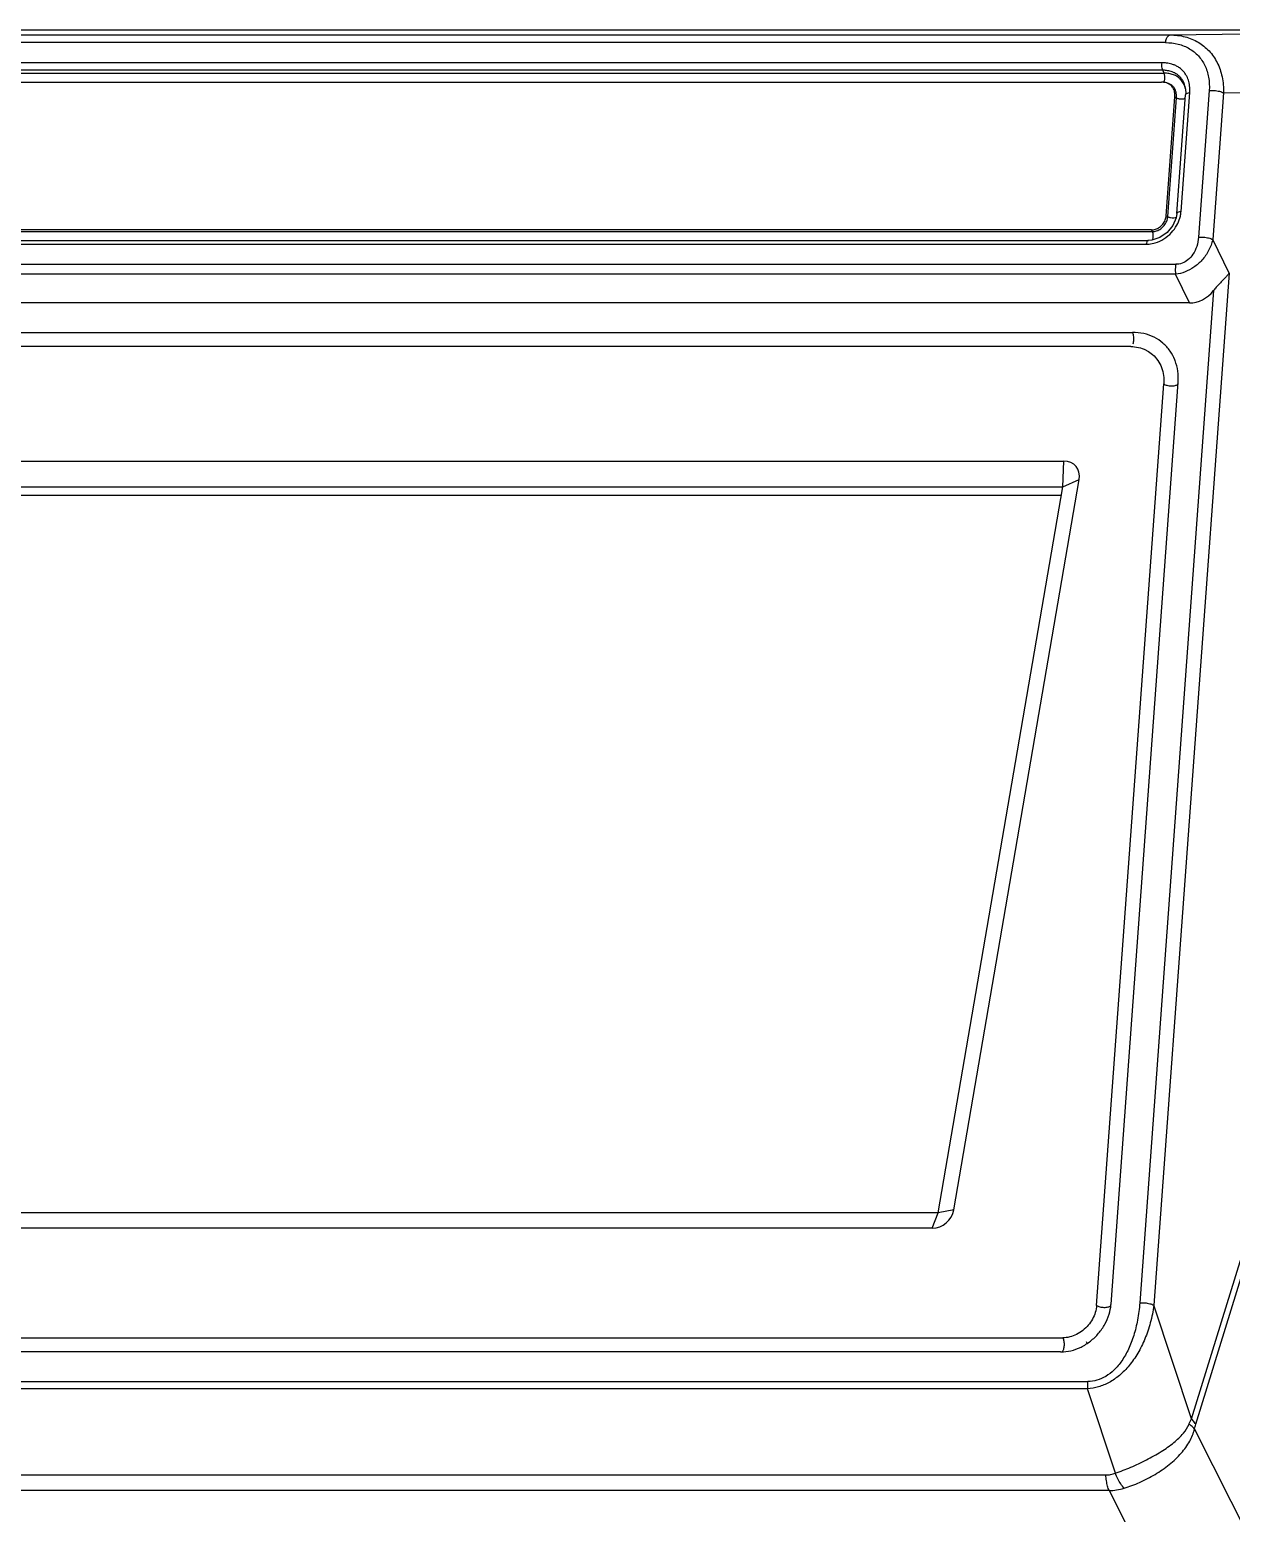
# Model space of a CAD drawing. Header units: inches. Extents: x -219 to 252, y -99 to 210.
# Drawn here: x -26.1 to 23.3, y -56.7 to 4.4 of the extents above; entities that cross this region are included whole.
import ezdxf

# ---------------------------------------------------------------- set-up
doc = ezdxf.new("R2010")
doc.units = ezdxf.units.IN
doc.header["$MEASUREMENT"] = 0

# ---------------------------------------------------------------- blocks, each defined once
blk = doc.blocks.new('block 3077')
at = {"color": 7, "lineweight": 25, "true_color": 0xffffff}
blk.add_lwpolyline([(20.341, -4.198), (20.012, -4.3)], dxfattribs=at)
blk = doc.blocks.new('block 3120')
at = {"color": 7, "lineweight": 25, "true_color": 0xffffff}
blk.add_lwpolyline([(16.349, -14.456), (17.021, -14.147)], dxfattribs=at)
blk = doc.blocks.new('block 3125')
at = {"color": 7, "lineweight": 25, "true_color": 0xffffff}
blk.add_lwpolyline([(18.258, -55.744), (-73.305, -55.744)], dxfattribs=at)
blk = doc.blocks.new('block 3126')
at = {"color": 7, "lineweight": 25, "true_color": 0xffffff}
blk.add_lwpolyline([(-73.447, -55.102), (18.116, -55.102)], dxfattribs=at)
blk = doc.blocks.new('block 3139')
at = {"color": 7, "lineweight": 25, "true_color": 0xffffff}
blk.add_lwpolyline([(11.866, -44.2), (11.226, -44.318)], dxfattribs=at)
blk = doc.blocks.new('block 3140')
at = {"color": 7, "lineweight": 25, "true_color": 0xffffff}
blk.add_lwpolyline([(17.362, -51.554), (-73.142, -51.554)], dxfattribs=at)
blk = doc.blocks.new('block 3141')
at = {"color": 7, "lineweight": 25, "true_color": 0xffffff}
blk.add_lwpolyline([(-73.127, -51.256), (17.377, -51.256)], dxfattribs=at)
blk = doc.blocks.new('block 3144')
at = {"color": 7, "lineweight": 25, "true_color": 0xffffff}
blk.add_lwpolyline([(16.247, -50.044), (-71.581, -50.044)], dxfattribs=at)
blk = doc.blocks.new('block 3147')
at = {"color": 7, "lineweight": 25, "true_color": 0xffffff}
blk.add_lwpolyline([(-71.481, -49.463), (16.346, -49.463)], dxfattribs=at)
blk = doc.blocks.new('block 3159')
at = {"color": 7, "lineweight": 25, "true_color": 0xffffff}
blk.add_lwpolyline([(10.98, -44.951), (-64.567, -44.951)], dxfattribs=at)
blk = doc.blocks.new('block 3162')
at = {"color": 7, "lineweight": 25, "true_color": 0xffffff}
blk.add_lwpolyline([(11.225, -44.326), (-64.146, -44.326)], dxfattribs=at)
blk = doc.blocks.new('block 3191')
at = {"color": 7, "lineweight": 25, "true_color": 0xffffff}
blk.add_lwpolyline([(21.016, -3.379), (20.879, -3.706), (20.644, -3.992), (20.341, -4.198)], dxfattribs=at)
blk = doc.blocks.new('block 3195')
at = {"color": 7, "lineweight": 25, "true_color": 0xffffff}
blk.add_lwpolyline([(11.226, -44.318), (16.349, -14.456)], dxfattribs=at)
blk = doc.blocks.new('block 3196')
at = {"color": 7, "lineweight": 25, "true_color": 0xffffff}
blk.add_lwpolyline([(11.866, -44.2), (17.021, -14.147)], dxfattribs=at)
blk = doc.blocks.new('block 3197')
at = {"color": 7, "lineweight": 25, "true_color": 0xffffff}
blk.add_lwpolyline([(10.98, -44.951), (11.217, -44.326)], dxfattribs=at)
blk = doc.blocks.new('block 3203')
at = {"color": 7, "lineweight": 25, "true_color": 0xffffff}
blk.add_lwpolyline([(18.258, -55.744), (20.439, -60.081)], dxfattribs=at)
blk = doc.blocks.new('block 3214')
at = {"color": 7, "lineweight": 25, "true_color": 0xffffff}
blk.add_lwpolyline([(16.343, -14.448), (16.394, -13.396)], dxfattribs=at)
blk = doc.blocks.new('block 3215')
at = {"color": 7, "lineweight": 25, "true_color": 0xffffff}
blk.add_lwpolyline([(20.6, -3.296), (20.956, 1.592)], dxfattribs=at)
blk = doc.blocks.new('block 3216')
at = {"color": 7, "lineweight": 25, "true_color": 0xffffff}
blk.add_lwpolyline([(20.665, -3.336), (21.022, 1.553)], dxfattribs=at)
blk = doc.blocks.new('block 3217')
at = {"color": 7, "lineweight": 25, "true_color": 0xffffff}
blk.add_lwpolyline([(21.043, -3.209), (21.016, -3.379)], dxfattribs=at)
blk = doc.blocks.new('block 3219')
at = {"color": 7, "lineweight": 25, "true_color": 0xffffff}
blk.add_lwpolyline([(16.289, -14.807), (-58.839, -14.807)], dxfattribs=at)
blk = doc.blocks.new('block 3221')
at = {"color": 7, "lineweight": 25, "true_color": 0xffffff}
blk.add_lwpolyline([(-59.02, -14.448), (16.35, -14.448)], dxfattribs=at)
blk = doc.blocks.new('block 3225')
at = {"color": 7, "lineweight": 25, "true_color": 0xffffff}
blk.add_lwpolyline([(21.768, -53.217), (24.01, -57.676)], dxfattribs=at)
blk = doc.blocks.new('block 3227')
at = {"color": 7, "lineweight": 25, "true_color": 0xffffff}
blk.add_lwpolyline([(18.511, -55.03), (17.362, -51.554)], dxfattribs=at)
blk = doc.blocks.new('block 3228')
at = {"color": 7, "lineweight": 25, "true_color": 0xffffff}
blk.add_lwpolyline([(21.644, -52.8), (20.097, -48.12)], dxfattribs=at)
blk = doc.blocks.new('block 3230')
at = {"color": 7, "lineweight": 25, "true_color": 0xffffff}
blk.add_lwpolyline([(21.403, 1.774), (21.399, 1.679)], dxfattribs=at)
blk = doc.blocks.new('block 3231')
at = {"color": 7, "lineweight": 25, "true_color": 0xffffff}
blk.add_lwpolyline([(17.74, -48.128), (20.501, -10.217)], dxfattribs=at)
blk = doc.blocks.new('block 3232')
at = {"color": 7, "lineweight": 25, "true_color": 0xffffff}
blk.add_lwpolyline([(21.043, -3.209), (21.399, 1.679)], dxfattribs=at)
blk = doc.blocks.new('block 3233')
at = {"color": 7, "lineweight": 25, "true_color": 0xffffff}
blk.add_lwpolyline([(21.213, -3.121), (21.569, 1.767)], dxfattribs=at)
blk = doc.blocks.new('block 3234')
at = {"color": 7, "lineweight": 25, "true_color": 0xffffff}
blk.add_lwpolyline([(18.332, -48.071), (21.094, -10.16)], dxfattribs=at)
blk = doc.blocks.new('block 3235')
at = {"color": 7, "lineweight": 25, "true_color": 0xffffff}
blk.add_lwpolyline([(22.371, 1.853), (21.932, -4.181)], dxfattribs=at)
blk = doc.blocks.new('block 3236')
at = {"color": 7, "lineweight": 25, "true_color": 0xffffff}
blk.add_lwpolyline([(22.956, 1.758), (22.517, -4.275)], dxfattribs=at)
blk = doc.blocks.new('block 3237')
at = {"color": 7, "lineweight": 25, "true_color": 0xffffff}
blk.add_lwpolyline([(22.546, -6.379), (19.512, -48.025)], dxfattribs=at)
blk = doc.blocks.new('block 3238')
at = {"color": 7, "lineweight": 25, "true_color": 0xffffff}
blk.add_lwpolyline([(23.19, -5.66), (20.097, -48.12)], dxfattribs=at)
blk = doc.blocks.new('block 3242')
at = {"color": 7, "lineweight": 25, "true_color": 0xffffff}
blk.add_lwpolyline([(-59.154, -13.396), (16.394, -13.396)], dxfattribs=at)
blk = doc.blocks.new('block 3244')
at = {"color": 7, "lineweight": 25, "true_color": 0xffffff}
blk.add_lwpolyline([(19.116, -8.678), (-60.256, -8.678)], dxfattribs=at)
blk = doc.blocks.new('block 3245')
at = {"color": 7, "lineweight": 25, "true_color": 0xffffff}
blk.add_lwpolyline([(-60.157, -8.096), (19.215, -8.096)], dxfattribs=at)
blk = doc.blocks.new('block 3246')
at = {"color": 7, "lineweight": 25, "true_color": 0xffffff}
blk.add_lwpolyline([(21.385, 1.976), (21.403, 1.774)], dxfattribs=at)
blk = doc.blocks.new('block 3254')
at = {"color": 7, "lineweight": 25, "true_color": 0xffffff}
blk.add_lwpolyline([(21.644, -52.8), (38.569, 1.967)], dxfattribs=at)
blk = doc.blocks.new('block 3255')
at = {"color": 7, "lineweight": 25, "true_color": 0xffffff}
blk.add_lwpolyline([(21.818, -53.02), (38.742, 1.747)], dxfattribs=at)
blk = doc.blocks.new('block 3271')
at = {"color": 7, "lineweight": 25, "true_color": 0xffffff}
blk.add_lwpolyline([(20.012, -4.3), (19.874, -4.31)], dxfattribs=at)
blk = doc.blocks.new('block 3272')
at = {"color": 7, "lineweight": 25, "true_color": 0xffffff}
blk.add_lwpolyline([(21.563, -6.884), (-62.089, -6.884)], dxfattribs=at)
blk = doc.blocks.new('block 3273')
at = {"color": 7, "lineweight": 25, "true_color": 0xffffff}
blk.add_lwpolyline([(20.99, -5.705), (-61.879, -5.705)], dxfattribs=at)
blk = doc.blocks.new('block 3274')
at = {"color": 7, "lineweight": 25, "true_color": 0xffffff}
blk.add_lwpolyline([(-61.875, -5.297), (20.993, -5.297)], dxfattribs=at)
blk = doc.blocks.new('block 3275')
at = {"color": 7, "lineweight": 25, "true_color": 0xffffff}
blk.add_lwpolyline([(-60.378, -4.468), (19.78, -4.468)], dxfattribs=at)
blk = doc.blocks.new('block 3276')
at = {"color": 7, "lineweight": 25, "true_color": 0xffffff}
blk.add_lwpolyline([(-60.283, -4.31), (19.874, -4.31)], dxfattribs=at)
blk = doc.blocks.new('block 3277')
at = {"color": 7, "lineweight": 25, "true_color": 0xffffff}
blk.add_lwpolyline([(-60.131, -3.95), (20.026, -3.95)], dxfattribs=at)
blk = doc.blocks.new('block 3278')
at = {"color": 7, "lineweight": 25, "true_color": 0xffffff}
blk.add_lwpolyline([(19.993, -3.88), (-60.164, -3.88)], dxfattribs=at)
blk = doc.blocks.new('block 3279')
at = {"color": 7, "lineweight": 25, "true_color": 0xffffff}
blk.add_lwpolyline([(19.874, -4.31), (19.874, -4.31)], dxfattribs=at)
blk = doc.blocks.new('block 3281')
at = {"color": 7, "lineweight": 25, "true_color": 0xffffff}
blk.add_lwpolyline([(21.385, 1.976), (21.384, 1.978)], dxfattribs=at)
blk = doc.blocks.new('block 3306')
at = {"color": 7, "lineweight": 25, "true_color": 0xffffff}
blk.add_lwpolyline([(22.956, 1.758), (38.569, 1.967)], dxfattribs=at)
blk = doc.blocks.new('block 3307')
at = {"color": 7, "lineweight": 25, "true_color": 0xffffff}
blk.add_lwpolyline([(-58.493, 2.195), (20.407, 2.195)], dxfattribs=at)
blk = doc.blocks.new('block 3308')
at = {"color": 7, "lineweight": 25, "true_color": 0xffffff}
blk.add_lwpolyline([(-58.385, 2.567), (20.516, 2.567)], dxfattribs=at)
blk = doc.blocks.new('block 3309')
at = {"color": 7, "lineweight": 25, "true_color": 0xffffff}
blk.add_lwpolyline([(20.46, 2.686), (-58.44, 2.686)], dxfattribs=at)
blk = doc.blocks.new('block 3310')
at = {"color": 7, "lineweight": 25, "true_color": 0xffffff}
blk.add_lwpolyline([(20.432, 2.996), (-58.468, 2.996)], dxfattribs=at)
blk = doc.blocks.new('block 3315')
at = {"color": 7, "lineweight": 25, "true_color": 0xffffff}
blk.add_lwpolyline([(21.563, -6.884), (20.99, -5.705)], dxfattribs=at)
blk = doc.blocks.new('block 3318')
at = {"color": 7, "lineweight": 25, "true_color": 0xffffff}
blk.add_lwpolyline([(19.993, -3.88), (20.026, -3.95)], dxfattribs=at)
blk = doc.blocks.new('block 3331')
at = {"color": 7, "lineweight": 25, "true_color": 0xffffff}
blk.add_lwpolyline([(20.761, 4.141), (36.828, 4.356)], dxfattribs=at)
blk = doc.blocks.new('block 3335')
at = {"color": 7, "lineweight": 25, "true_color": 0xffffff}
blk.add_lwpolyline([(20.574, 3.825), (-58.327, 3.825)], dxfattribs=at)
blk = doc.blocks.new('block 3336')
at = {"color": 7, "lineweight": 25, "true_color": 0xffffff}
blk.add_lwpolyline([(-58.14, 4.141), (20.761, 4.141)], dxfattribs=at)
blk = doc.blocks.new('block 3337')
at = {"color": 7, "lineweight": 25, "true_color": 0xffffff}
blk.add_lwpolyline([(-55.066, 4.357), (36.499, 4.357)], dxfattribs=at)
blk = doc.blocks.new('block 3338')
at = {"color": 7, "lineweight": 25, "true_color": 0xffffff}
blk.add_lwpolyline([(20.6, -3.296), (20.665, -3.336)], dxfattribs=at)
blk = doc.blocks.new('block 3344')
at = {"color": 7, "lineweight": 25, "true_color": 0xffffff}
blk.add_lwpolyline([(23.19, -5.66), (22.517, -4.275)], dxfattribs=at)
blk = doc.blocks.new('block 3345')
at = {"color": 7, "lineweight": 25, "true_color": 0xffffff}
blk.add_lwpolyline([(20.516, 2.567), (20.46, 2.686)], dxfattribs=at)
blk = doc.blocks.new('block 3350')
at = {"color": 7, "lineweight": 25, "true_color": 0xffffff}
blk.add_lwpolyline([(20.956, 1.592), (21.022, 1.553)], dxfattribs=at)
blk = doc.blocks.new('block 3401')
at = {"color": 7, "lineweight": 25, "true_color": 0xffffff}
blk.add_open_spline([(18.33, -48.097), (18.331, -48.089), (18.331, -48.08), (18.332, -48.071)], degree=3, dxfattribs=at)
blk = doc.blocks.new('block 3402')
at = {"color": 7, "lineweight": 25, "true_color": 0xffffff}
blk.add_open_spline([(16.247, -50.044), (16.256, -50.044), (16.265, -50.044), (16.274, -50.044)], degree=3, dxfattribs=at)
blk = doc.blocks.new('block 3403')
at = {"color": 7, "lineweight": 25, "true_color": 0xffffff}
blk.add_open_spline([(19.146, -8.678), (19.136, -8.678), (19.126, -8.678), (19.116, -8.678)], degree=3, dxfattribs=at)
blk = doc.blocks.new('block 3404')
at = {"color": 7, "lineweight": 25, "true_color": 0xffffff}
blk.add_open_spline([(21.163, -3.393), (21.178, -3.342), (21.19, -3.29), (21.199, -3.237)], degree=3, dxfattribs=at)
blk = doc.blocks.new('block 3405')
at = {"color": 7, "lineweight": 25, "true_color": 0xffffff}
blk.add_open_spline([(21.199, -3.237), (21.205, -3.199), (21.21, -3.16), (21.213, -3.121)], degree=3, dxfattribs=at)
blk = doc.blocks.new('block 3406')
at = {"color": 7, "lineweight": 25, "true_color": 0xffffff}
blk.add_open_spline([(19.78, -4.468), (19.819, -4.468), (19.858, -4.466), (19.897, -4.462)], degree=3, dxfattribs=at)
blk = doc.blocks.new('block 3407')
at = {"color": 7, "lineweight": 25, "true_color": 0xffffff}
blk.add_open_spline([(21.384, 1.978), (21.383, 1.986), (21.381, 1.995), (21.379, 2.003)], degree=3, dxfattribs=at)
blk = doc.blocks.new('block 3408')
at = {"color": 7, "lineweight": 25, "true_color": 0xffffff}
blk.add_open_spline([(21.394, 1.921), (21.391, 1.939), (21.386, 1.956), (21.381, 1.973)], degree=3, dxfattribs=at)
blk = doc.blocks.new('block 3409')
at = {"color": 7, "lineweight": 25, "true_color": 0xffffff}
blk.add_open_spline([(20.463, 2.193), (20.444, 2.194), (20.426, 2.195), (20.407, 2.195)], degree=3, dxfattribs=at)
blk = doc.blocks.new('block 3410')
at = {"color": 7, "lineweight": 25, "true_color": 0xffffff}
blk.add_open_spline([(20.674, 2.145), (20.658, 2.152), (20.642, 2.158), (20.625, 2.163)], degree=3, dxfattribs=at)
blk = doc.blocks.new('block 3621')
at = {"color": 7, "lineweight": 25, "true_color": 0xffffff}
blk.add_open_spline([(16.274, -50.044), (16.409, -50.042), (16.544, -50.024), (16.675, -49.992), (16.821, -49.957), (16.963, -49.905), (17.098, -49.839), (17.236, -49.771), (17.366, -49.689), (17.487, -49.595), (17.608, -49.5), (17.719, -49.393), (17.819, -49.276), (17.917, -49.161), (18.005, -49.036), (18.078, -48.903), (18.15, -48.773), (18.209, -48.636), (18.252, -48.494), (18.292, -48.365), (18.318, -48.232), (18.33, -48.097)], degree=3, knots=[0, 0, 0, 0, 1, 1, 1, 2, 2, 2, 3, 3, 3, 4, 4, 4, 5, 5, 5, 6, 6, 6, 7, 7, 7, 7], dxfattribs=at)
blk = doc.blocks.new('block 3622')
at = {"color": 7, "lineweight": 25, "true_color": 0xffffff}
blk.add_open_spline([(21.094, -10.16), (21.105, -10.004), (21.101, -9.847), (21.079, -9.692), (21.058, -9.542), (21.02, -9.395), (20.966, -9.254), (20.963, -9.246), (20.96, -9.238), (20.956, -9.23)], degree=3, knots=[0, 0, 0, 0, 1, 1, 1, 2, 2, 2, 3, 3, 3, 3], dxfattribs=at)
blk = doc.blocks.new('block 3624')
at = {"color": 7, "lineweight": 25, "true_color": 0xffffff}
blk.add_open_spline([(19.146, -8.678), (19.251, -8.68), (19.356, -8.692), (19.458, -8.716), (19.567, -8.741), (19.673, -8.779), (19.772, -8.83), (19.787, -8.837), (19.801, -8.844), (19.815, -8.852)], degree=3, knots=[0, 0, 0, 0, 1, 1, 1, 2, 2, 2, 3, 3, 3, 3], dxfattribs=at)
blk = doc.blocks.new('block 3627')
at = {"color": 7, "lineweight": 25, "true_color": 0xffffff}
blk.add_open_spline([(20.625, 2.163), (20.62, 2.165), (20.614, 2.166), (20.609, 2.168), (20.561, 2.182), (20.512, 2.19), (20.463, 2.193)], degree=3, knots=[0, 0, 0, 0, 1, 1, 1, 2, 2, 2, 2], dxfattribs=at)
blk = doc.blocks.new('block 3636')
at = {"color": 7, "lineweight": 25, "true_color": 0xffffff}
blk.add_open_spline([(21.379, 2.003), (21.373, 2.034), (21.365, 2.065), (21.355, 2.095), (21.345, 2.126), (21.333, 2.156), (21.32, 2.186), (21.306, 2.218), (21.289, 2.25), (21.271, 2.281), (21.25, 2.315), (21.226, 2.348), (21.201, 2.378), (21.173, 2.411), (21.143, 2.441), (21.111, 2.469), (21.078, 2.497), (21.043, 2.523), (21.007, 2.545), (20.973, 2.566), (20.937, 2.584), (20.9, 2.6), (20.868, 2.615), (20.834, 2.627), (20.8, 2.637), (20.769, 2.647), (20.737, 2.655), (20.705, 2.662), (20.676, 2.668), (20.646, 2.672), (20.617, 2.676), (20.59, 2.68), (20.562, 2.682), (20.535, 2.684), (20.51, 2.685), (20.485, 2.686), (20.46, 2.686)], degree=3, knots=[0, 0, 0, 0, 1, 1, 1, 2, 2, 2, 3, 3, 3, 4, 4, 4, 5, 5, 5, 6, 6, 6, 7, 7, 7, 8, 8, 8, 9, 9, 9, 10, 10, 10, 11, 11, 11, 12, 12, 12, 12], dxfattribs=at)
blk = doc.blocks.new('block 3637')
at = {"color": 7, "lineweight": 25, "true_color": 0xffffff}
blk.add_open_spline([(21.381, 1.973), (21.365, 2.032), (21.342, 2.09), (21.313, 2.144), (21.283, 2.199), (21.247, 2.25), (21.206, 2.296), (21.164, 2.342), (21.116, 2.383), (21.064, 2.417), (21.011, 2.452), (20.954, 2.481), (20.895, 2.503), (20.867, 2.513), (20.838, 2.523), (20.808, 2.53), (20.776, 2.539), (20.744, 2.546), (20.712, 2.551), (20.647, 2.562), (20.581, 2.567), (20.516, 2.567)], degree=3, knots=[0, 0, 0, 0, 1, 1, 1, 2, 2, 2, 3, 3, 3, 4, 4, 4, 5, 5, 5, 6, 6, 6, 7, 7, 7, 7], dxfattribs=at)
blk = doc.blocks.new('block 3643')
at = {"color": 7, "lineweight": 25, "true_color": 0xffffff}
blk.add_open_spline([(19.512, -48.025), (19.495, -48.261), (19.466, -48.497), (19.422, -48.731), (19.383, -48.945), (19.331, -49.158), (19.266, -49.366), (19.206, -49.558), (19.134, -49.747), (19.048, -49.929), (18.97, -50.095), (18.88, -50.255), (18.776, -50.406), (18.682, -50.542), (18.576, -50.67), (18.457, -50.784), (18.352, -50.885), (18.238, -50.975), (18.113, -51.048), (18.001, -51.115), (17.88, -51.168), (17.755, -51.203), (17.632, -51.238), (17.504, -51.256), (17.377, -51.256)], degree=3, knots=[0, 0, 0, 0, 1, 1, 1, 2, 2, 2, 3, 3, 3, 4, 4, 4, 5, 5, 5, 6, 6, 6, 7, 7, 7, 8, 8, 8, 8], dxfattribs=at)
blk = doc.blocks.new('block 3648')
at = {"color": 7, "lineweight": 25, "true_color": 0xffffff}
blk.add_open_spline([(21.4, 1.679), (21.401, 1.691), (21.407, 1.703), (21.415, 1.712)], degree=3, dxfattribs=at)
blk = doc.blocks.new('block 3649')
at = {"color": 7, "lineweight": 25, "true_color": 0xffffff}
blk.add_open_spline([(21.415, 1.712), (21.429, 1.73), (21.452, 1.74), (21.475, 1.747), (21.506, 1.758), (21.537, 1.764), (21.569, 1.767)], degree=3, knots=[0, 0, 0, 0, 1, 1, 1, 2, 2, 2, 2], dxfattribs=at)
blk = doc.blocks.new('block 3653')
at = {"color": 7, "lineweight": 25, "true_color": 0xffffff}
blk.add_open_spline([(21.044, -3.209), (21.045, -3.197), (21.051, -3.186), (21.059, -3.177)], degree=3, dxfattribs=at)
blk = doc.blocks.new('block 3654')
at = {"color": 7, "lineweight": 25, "true_color": 0xffffff}
blk.add_open_spline([(21.059, -3.177), (21.073, -3.159), (21.096, -3.149), (21.118, -3.141), (21.15, -3.131), (21.181, -3.125), (21.213, -3.121)], degree=3, knots=[0, 0, 0, 0, 1, 1, 1, 2, 2, 2, 2], dxfattribs=at)
blk = doc.blocks.new('block 3666')
at = {"color": 7, "lineweight": 25, "true_color": 0xffffff}
blk.add_open_spline([(20.993, -5.297), (20.986, -5.341), (20.981, -5.386), (20.978, -5.431), (20.975, -5.477), (20.975, -5.524), (20.977, -5.57), (20.979, -5.615), (20.983, -5.66), (20.99, -5.705)], degree=3, knots=[0, 0, 0, 0, 1, 1, 1, 2, 2, 2, 3, 3, 3, 3], dxfattribs=at)
blk = doc.blocks.new('block 3668')
at = {"color": 7, "lineweight": 25, "true_color": 0xffffff}
blk.add_open_spline([(20.574, 3.825), (20.751, 3.825), (20.928, 3.805), (21.1, 3.761), (21.259, 3.72), (21.414, 3.658), (21.556, 3.575), (21.692, 3.495), (21.817, 3.395), (21.924, 3.279), (22.033, 3.161), (22.123, 3.027), (22.192, 2.883), (22.266, 2.73), (22.316, 2.567), (22.346, 2.4), (22.377, 2.22), (22.384, 2.035), (22.371, 1.853)], degree=3, knots=[0, 0, 0, 0, 1, 1, 1, 2, 2, 2, 3, 3, 3, 4, 4, 4, 5, 5, 5, 6, 6, 6, 6], dxfattribs=at)
blk = doc.blocks.new('block 3669')
at = {"color": 7, "lineweight": 25, "true_color": 0xffffff}
blk.add_open_spline([(21.932, -4.181), (21.922, -4.312), (21.898, -4.442), (21.856, -4.568), (21.819, -4.68), (21.769, -4.787), (21.703, -4.885), (21.646, -4.971), (21.577, -5.049), (21.496, -5.114), (21.425, -5.171), (21.344, -5.218), (21.258, -5.25), (21.173, -5.281), (21.083, -5.297), (20.993, -5.297)], degree=3, knots=[0, 0, 0, 0, 1, 1, 1, 2, 2, 2, 3, 3, 3, 4, 4, 4, 5, 5, 5, 5], dxfattribs=at)
blk = doc.blocks.new('block 3674')
at = {"color": 7, "lineweight": 25, "true_color": 0xffffff}
blk.add_open_spline([(19.897, -4.462), (19.982, -4.454), (20.067, -4.437), (20.149, -4.413)], degree=3, dxfattribs=at)
blk = doc.blocks.new('block 3675')
at = {"color": 7, "lineweight": 25, "true_color": 0xffffff}
blk.add_open_spline([(20.149, -4.413), (20.275, -4.375), (20.396, -4.319), (20.508, -4.248), (20.622, -4.177), (20.726, -4.09), (20.817, -3.993), (20.902, -3.901), (20.976, -3.8), (21.037, -3.691), (21.09, -3.597), (21.133, -3.497), (21.163, -3.393)], degree=3, knots=[0, 0, 0, 0, 1, 1, 1, 2, 2, 2, 3, 3, 3, 4, 4, 4, 4], dxfattribs=at)
blk = doc.blocks.new('block 3676')
at = {"color": 7, "lineweight": 25, "true_color": 0xffffff}
blk.add_open_spline([(21.569, 1.767), (21.572, 1.815), (21.574, 1.863), (21.573, 1.911), (21.572, 1.956), (21.569, 2), (21.564, 2.043), (21.559, 2.084), (21.553, 2.124), (21.544, 2.164), (21.536, 2.201), (21.526, 2.238), (21.515, 2.274), (21.503, 2.312), (21.489, 2.349), (21.473, 2.384), (21.455, 2.424), (21.435, 2.463), (21.412, 2.501), (21.386, 2.543), (21.358, 2.583), (21.326, 2.62), (21.292, 2.661), (21.255, 2.698), (21.215, 2.733), (21.175, 2.767), (21.132, 2.798), (21.087, 2.826), (21.046, 2.851), (21.003, 2.874), (20.958, 2.893), (20.918, 2.91), (20.877, 2.925), (20.836, 2.938), (20.799, 2.95), (20.761, 2.959), (20.722, 2.967), (20.687, 2.974), (20.652, 2.98), (20.617, 2.985), (20.585, 2.989), (20.552, 2.992), (20.52, 2.993), (20.491, 2.995), (20.461, 2.996), (20.432, 2.996)], degree=3, knots=[0, 0, 0, 0, 1, 1, 1, 2, 2, 2, 3, 3, 3, 4, 4, 4, 5, 5, 5, 6, 6, 6, 7, 7, 7, 8, 8, 8, 9, 9, 9, 10, 10, 10, 11, 11, 11, 12, 12, 12, 13, 13, 13, 14, 14, 14, 15, 15, 15, 15], dxfattribs=at)
blk = doc.blocks.new('block 3677')
at = {"color": 7, "lineweight": 25, "true_color": 0xffffff}
blk.add_open_spline([(17.377, -51.256), (17.372, -51.288), (17.368, -51.32), (17.365, -51.352), (17.362, -51.386), (17.36, -51.42), (17.36, -51.453), (17.359, -51.487), (17.36, -51.521), (17.362, -51.554)], degree=3, knots=[0, 0, 0, 0, 1, 1, 1, 2, 2, 2, 3, 3, 3, 3], dxfattribs=at)
blk = doc.blocks.new('block 3683')
at = {"color": 7, "lineweight": 25, "true_color": 0xffffff}
blk.add_open_spline([(17.74, -48.128), (17.733, -48.225), (17.714, -48.322), (17.685, -48.416), (17.656, -48.512), (17.617, -48.605), (17.568, -48.693), (17.519, -48.782), (17.461, -48.867), (17.395, -48.945), (17.329, -49.023), (17.254, -49.095), (17.174, -49.159), (17.093, -49.222), (17.006, -49.278), (16.915, -49.324), (16.825, -49.368), (16.73, -49.403), (16.633, -49.427), (16.539, -49.45), (16.443, -49.463), (16.346, -49.463)], degree=3, knots=[0, 0, 0, 0, 1, 1, 1, 2, 2, 2, 3, 3, 3, 4, 4, 4, 5, 5, 5, 6, 6, 6, 7, 7, 7, 7], dxfattribs=at)
blk = doc.blocks.new('block 3687')
at = {"color": 7, "lineweight": 25, "true_color": 0xffffff}
blk.add_open_spline([(19.874, -4.311), (19.864, -4.311), (19.853, -4.316), (19.844, -4.321)], degree=3, dxfattribs=at)
blk = doc.blocks.new('block 3688')
at = {"color": 7, "lineweight": 25, "true_color": 0xffffff}
blk.add_open_spline([(19.844, -4.321), (19.826, -4.334), (19.815, -4.355), (19.806, -4.377), (19.793, -4.407), (19.785, -4.437), (19.78, -4.468)], degree=3, knots=[0, 0, 0, 0, 1, 1, 1, 2, 2, 2, 2], dxfattribs=at)
blk = doc.blocks.new('block 3689')
at = {"color": 7, "lineweight": 25, "true_color": 0xffffff}
blk.add_open_spline([(20.504, 2.207), (20.527, 2.235), (20.535, 2.273), (20.539, 2.309)], degree=3, dxfattribs=at)
blk = doc.blocks.new('block 3690')
at = {"color": 7, "lineweight": 25, "true_color": 0xffffff}
blk.add_open_spline([(20.539, 2.309), (20.545, 2.355), (20.548, 2.402), (20.544, 2.448), (20.541, 2.489), (20.533, 2.53), (20.516, 2.567)], degree=3, knots=[0, 0, 0, 0, 1, 1, 1, 2, 2, 2, 2], dxfattribs=at)
blk = doc.blocks.new('block 3694')
at = {"color": 7, "lineweight": 25, "true_color": 0xffffff}
blk.add_open_spline([(21.768, -53.217), (21.775, -53.183), (21.783, -53.149), (21.792, -53.116), (21.8, -53.084), (21.808, -53.052), (21.818, -53.02)], degree=3, knots=[0, 0, 0, 0, 1, 1, 1, 2, 2, 2, 2], dxfattribs=at)
blk = doc.blocks.new('block 3695')
at = {"color": 7, "lineweight": 25, "true_color": 0xffffff}
blk.add_open_spline([(18.258, -55.744), (18.36, -55.744), (18.461, -55.735), (18.562, -55.72), (18.666, -55.704), (18.768, -55.68), (18.869, -55.649)], degree=3, knots=[0, 0, 0, 0, 1, 1, 1, 2, 2, 2, 2], dxfattribs=at)
blk = doc.blocks.new('block 3696')
at = {"color": 7, "lineweight": 25, "true_color": 0xffffff}
blk.add_open_spline([(18.869, -55.649), (19.086, -55.582), (19.3, -55.502), (19.509, -55.41), (19.726, -55.314), (19.938, -55.204), (20.142, -55.082), (20.346, -54.96), (20.542, -54.825), (20.727, -54.675), (20.905, -54.532), (21.072, -54.375), (21.222, -54.203), (21.355, -54.052), (21.475, -53.888), (21.572, -53.711), (21.657, -53.555), (21.725, -53.389), (21.768, -53.217)], degree=3, knots=[0, 0, 0, 0, 1, 1, 1, 2, 2, 2, 3, 3, 3, 4, 4, 4, 5, 5, 5, 6, 6, 6, 6], dxfattribs=at)
blk = doc.blocks.new('block 3697')
at = {"color": 7, "lineweight": 25, "true_color": 0xffffff}
blk.add_open_spline([(20.097, -48.119), (20.062, -48.365), (20.012, -48.609), (19.947, -48.848), (19.886, -49.072), (19.812, -49.293), (19.723, -49.507), (19.639, -49.71), (19.542, -49.908), (19.43, -50.097), (19.325, -50.274), (19.208, -50.443), (19.077, -50.601), (18.955, -50.747), (18.821, -50.884), (18.675, -51.007), (18.543, -51.117), (18.401, -51.216), (18.25, -51.298), (18.112, -51.373), (17.966, -51.434), (17.815, -51.478), (17.668, -51.52), (17.515, -51.547), (17.362, -51.554)], degree=3, knots=[0, 0, 0, 0, 1, 1, 1, 2, 2, 2, 3, 3, 3, 4, 4, 4, 5, 5, 5, 6, 6, 6, 7, 7, 7, 8, 8, 8, 8], dxfattribs=at)
blk = doc.blocks.new('block 3698')
at = {"color": 7, "lineweight": 25, "true_color": 0xffffff}
blk.add_open_spline([(21.54, -53.017), (21.556, -52.979), (21.573, -52.942), (21.59, -52.906), (21.607, -52.87), (21.625, -52.834), (21.644, -52.8)], degree=3, knots=[0, 0, 0, 0, 1, 1, 1, 2, 2, 2, 2], dxfattribs=at)
blk = doc.blocks.new('block 3699')
at = {"color": 7, "lineweight": 25, "true_color": 0xffffff}
blk.add_open_spline([(18.511, -55.03), (18.725, -54.955), (18.936, -54.873), (19.145, -54.784), (19.362, -54.692), (19.576, -54.593), (19.786, -54.485), (19.993, -54.38), (20.195, -54.266), (20.392, -54.142), (20.575, -54.027), (20.752, -53.903), (20.919, -53.766), (21.059, -53.651), (21.192, -53.527), (21.307, -53.387), (21.401, -53.274), (21.483, -53.151), (21.54, -53.017)], degree=3, knots=[0, 0, 0, 0, 1, 1, 1, 2, 2, 2, 3, 3, 3, 4, 4, 4, 5, 5, 5, 6, 6, 6, 6], dxfattribs=at)
blk = doc.blocks.new('block 3701')
at = {"color": 7, "lineweight": 25, "true_color": 0xffffff}
blk.add_open_spline([(20.761, 4.141), (20.969, 4.141), (21.178, 4.116), (21.38, 4.063), (21.569, 4.013), (21.752, 3.938), (21.92, 3.838), (22.084, 3.74), (22.234, 3.62), (22.364, 3.48), (22.496, 3.338), (22.608, 3.176), (22.696, 3.003), (22.789, 2.82), (22.856, 2.623), (22.899, 2.422), (22.945, 2.204), (22.963, 1.98), (22.956, 1.758)], degree=3, knots=[0, 0, 0, 0, 1, 1, 1, 2, 2, 2, 3, 3, 3, 4, 4, 4, 5, 5, 5, 6, 6, 6, 6], dxfattribs=at)
blk = doc.blocks.new('block 3704')
at = {"color": 7, "lineweight": 25, "true_color": 0xffffff}
blk.add_open_spline([(21.818, -53.02), (21.804, -52.994), (21.789, -52.969), (21.772, -52.945), (21.754, -52.92), (21.734, -52.895), (21.714, -52.871), (21.692, -52.846), (21.669, -52.822), (21.644, -52.8)], degree=3, knots=[0, 0, 0, 0, 1, 1, 1, 2, 2, 2, 3, 3, 3, 3], dxfattribs=at)
blk = doc.blocks.new('block 3705')
at = {"color": 7, "lineweight": 25, "true_color": 0xffffff}
blk.add_open_spline([(21.768, -53.217), (21.75, -53.193), (21.729, -53.17), (21.708, -53.148), (21.684, -53.125), (21.658, -53.102), (21.631, -53.081), (21.602, -53.058), (21.572, -53.037), (21.54, -53.017)], degree=3, knots=[0, 0, 0, 0, 1, 1, 1, 2, 2, 2, 3, 3, 3, 3], dxfattribs=at)
blk = doc.blocks.new('block 3706')
at = {"color": 7, "lineweight": 25, "true_color": 0xffffff}
blk.add_open_spline([(18.869, -55.649), (18.82, -55.595), (18.777, -55.536), (18.736, -55.475), (18.692, -55.408), (18.651, -55.337), (18.615, -55.265), (18.576, -55.188), (18.542, -55.11), (18.511, -55.03)], degree=3, knots=[0, 0, 0, 0, 1, 1, 1, 2, 2, 2, 3, 3, 3, 3], dxfattribs=at)
blk = doc.blocks.new('block 3707')
at = {"color": 7, "lineweight": 25, "true_color": 0xffffff}
blk.add_open_spline([(18.258, -55.744), (18.231, -55.685), (18.209, -55.624), (18.191, -55.561), (18.171, -55.49), (18.155, -55.417), (18.143, -55.343), (18.13, -55.263), (18.121, -55.183), (18.116, -55.102)], degree=3, knots=[0, 0, 0, 0, 1, 1, 1, 2, 2, 2, 3, 3, 3, 3], dxfattribs=at)
blk = doc.blocks.new('block 3710')
at = {"color": 7, "lineweight": 25, "true_color": 0xffffff}
blk.add_open_spline([(20.46, 2.686), (20.447, 2.714), (20.439, 2.744), (20.433, 2.775), (20.426, 2.811), (20.423, 2.848), (20.423, 2.885), (20.423, 2.922), (20.425, 2.959), (20.432, 2.996)], degree=3, knots=[0, 0, 0, 0, 1, 1, 1, 2, 2, 2, 3, 3, 3, 3], dxfattribs=at)
blk = doc.blocks.new('block 3714')
at = {"color": 7, "lineweight": 25, "true_color": 0xffffff}
blk.add_open_spline([(21.022, 1.553), (21.025, 1.598), (21.025, 1.644), (21.021, 1.689), (21.019, 1.709), (21.017, 1.729), (21.013, 1.749), (21.01, 1.77), (21.005, 1.791), (20.999, 1.811), (20.989, 1.849), (20.974, 1.886), (20.956, 1.921), (20.938, 1.954), (20.917, 1.985), (20.891, 2.012), (20.866, 2.04), (20.838, 2.064), (20.807, 2.085), (20.774, 2.106), (20.739, 2.124), (20.702, 2.138), (20.694, 2.141), (20.685, 2.144), (20.676, 2.147)], degree=3, knots=[0, 0, 0, 0, 1, 1, 1, 2, 2, 2, 3, 3, 3, 4, 4, 4, 5, 5, 5, 6, 6, 6, 7, 7, 7, 8, 8, 8, 8], dxfattribs=at)
blk = doc.blocks.new('block 3715')
at = {"color": 7, "lineweight": 25, "true_color": 0xffffff}
blk.add_open_spline([(21.022, 1.553), (21.056, 1.532), (21.096, 1.52), (21.136, 1.514)], degree=3, dxfattribs=at)
blk = doc.blocks.new('block 3716')
at = {"color": 7, "lineweight": 25, "true_color": 0xffffff}
blk.add_open_spline([(21.136, 1.514), (21.182, 1.506), (21.228, 1.504), (21.276, 1.508), (21.314, 1.51), (21.353, 1.516), (21.383, 1.537), (21.386, 1.539), (21.389, 1.541), (21.391, 1.543)], degree=3, knots=[0, 0, 0, 0, 1, 1, 1, 2, 2, 2, 3, 3, 3, 3], dxfattribs=at)
blk = doc.blocks.new('block 3717')
at = {"color": 7, "lineweight": 25, "true_color": 0xffffff}
blk.add_open_spline([(20.665, -3.336), (20.7, -3.357), (20.74, -3.369), (20.78, -3.375)], degree=3, dxfattribs=at)
blk = doc.blocks.new('block 3718')
at = {"color": 7, "lineweight": 25, "true_color": 0xffffff}
blk.add_open_spline([(20.78, -3.375), (20.826, -3.383), (20.872, -3.384), (20.919, -3.381), (20.955, -3.379), (20.992, -3.374), (21.021, -3.355)], degree=3, knots=[0, 0, 0, 0, 1, 1, 1, 2, 2, 2, 2], dxfattribs=at)
blk = doc.blocks.new('block 3719')
at = {"color": 7, "lineweight": 25, "true_color": 0xffffff}
blk.add_open_spline([(20.026, -3.95), (20.087, -3.95), (20.148, -3.94), (20.206, -3.92), (20.267, -3.9), (20.324, -3.869), (20.377, -3.832), (20.431, -3.794), (20.48, -3.747), (20.521, -3.695), (20.562, -3.643), (20.596, -3.585), (20.621, -3.523), (20.645, -3.463), (20.661, -3.4), (20.665, -3.336)], degree=3, knots=[0, 0, 0, 0, 1, 1, 1, 2, 2, 2, 3, 3, 3, 4, 4, 4, 5, 5, 5, 5], dxfattribs=at)
blk = doc.blocks.new('block 3720')
at = {"color": 7, "lineweight": 25, "true_color": 0xffffff}
blk.add_open_spline([(20.026, -3.95), (20.043, -3.987), (20.052, -4.029), (20.055, -4.069)], degree=3, dxfattribs=at)
blk = doc.blocks.new('block 3721')
at = {"color": 7, "lineweight": 25, "true_color": 0xffffff}
blk.add_open_spline([(20.055, -4.069), (20.058, -4.115), (20.056, -4.161), (20.05, -4.208), (20.046, -4.241), (20.04, -4.274), (20.021, -4.301)], degree=3, knots=[0, 0, 0, 0, 1, 1, 1, 2, 2, 2, 2], dxfattribs=at)
blk = doc.blocks.new('block 3722')
at = {"color": 7, "lineweight": 25, "true_color": 0xffffff}
blk.add_open_spline([(20.501, -10.217), (20.539, -10.245), (20.585, -10.261), (20.631, -10.274), (20.688, -10.289), (20.746, -10.297), (20.805, -10.298)], degree=3, knots=[0, 0, 0, 0, 1, 1, 1, 2, 2, 2, 2], dxfattribs=at)
blk = doc.blocks.new('block 3723')
at = {"color": 7, "lineweight": 25, "true_color": 0xffffff}
blk.add_open_spline([(20.805, -10.298), (20.86, -10.299), (20.914, -10.294), (20.97, -10.282), (21.01, -10.274), (21.052, -10.261), (21.077, -10.231), (21.083, -10.223), (21.088, -10.215), (21.092, -10.206)], degree=3, knots=[0, 0, 0, 0, 1, 1, 1, 2, 2, 2, 3, 3, 3, 3], dxfattribs=at)
blk = doc.blocks.new('block 3724')
at = {"color": 7, "lineweight": 25, "true_color": 0xffffff}
blk.add_open_spline([(17.74, -48.128), (17.778, -48.156), (17.824, -48.172), (17.87, -48.185), (17.927, -48.2), (17.985, -48.208), (18.043, -48.209)], degree=3, knots=[0, 0, 0, 0, 1, 1, 1, 2, 2, 2, 2], dxfattribs=at)
blk = doc.blocks.new('block 3725')
at = {"color": 7, "lineweight": 25, "true_color": 0xffffff}
blk.add_open_spline([(18.043, -48.209), (18.099, -48.21), (18.152, -48.205), (18.209, -48.193), (18.249, -48.185), (18.291, -48.173), (18.316, -48.142), (18.318, -48.139), (18.32, -48.136), (18.322, -48.133)], degree=3, knots=[0, 0, 0, 0, 1, 1, 1, 2, 2, 2, 3, 3, 3, 3], dxfattribs=at)
blk = doc.blocks.new('block 3726')
at = {"color": 7, "lineweight": 25, "true_color": 0xffffff}
blk.add_open_spline([(16.346, -49.463), (16.37, -49.504), (16.383, -49.551), (16.391, -49.599), (16.401, -49.657), (16.404, -49.716), (16.4, -49.774)], degree=3, knots=[0, 0, 0, 0, 1, 1, 1, 2, 2, 2, 2], dxfattribs=at)
blk = doc.blocks.new('block 3727')
at = {"color": 7, "lineweight": 25, "true_color": 0xffffff}
blk.add_open_spline([(16.4, -49.774), (16.397, -49.829), (16.388, -49.881), (16.373, -49.936), (16.362, -49.975), (16.348, -50.015), (16.316, -50.036)], degree=3, knots=[0, 0, 0, 0, 1, 1, 1, 2, 2, 2, 2], dxfattribs=at)
blk = doc.blocks.new('block 3728')
at = {"color": 7, "lineweight": 25, "true_color": 0xffffff}
blk.add_open_spline([(20.956, 1.592), (20.961, 1.658), (20.959, 1.726), (20.946, 1.791), (20.935, 1.851), (20.916, 1.909), (20.885, 1.961), (20.856, 2.01), (20.817, 2.055), (20.771, 2.089), (20.741, 2.112), (20.709, 2.13), (20.674, 2.145)], degree=3, knots=[0, 0, 0, 0, 1, 1, 1, 2, 2, 2, 3, 3, 3, 4, 4, 4, 4], dxfattribs=at)
blk = doc.blocks.new('block 3731')
at = {"color": 7, "lineweight": 25, "true_color": 0xffffff}
blk.add_open_spline([(19.993, -3.88), (20.05, -3.88), (20.107, -3.87), (20.161, -3.852), (20.219, -3.833), (20.274, -3.805), (20.324, -3.769), (20.376, -3.732), (20.423, -3.688), (20.462, -3.638), (20.502, -3.588), (20.535, -3.532), (20.558, -3.472), (20.581, -3.416), (20.595, -3.356), (20.6, -3.296)], degree=3, knots=[0, 0, 0, 0, 1, 1, 1, 2, 2, 2, 3, 3, 3, 4, 4, 4, 5, 5, 5, 5], dxfattribs=at)
blk = doc.blocks.new('block 3732')
at = {"color": 7, "lineweight": 25, "true_color": 0xffffff}
blk.add_open_spline([(23.19, -5.66), (23.162, -5.696), (23.132, -5.732), (23.101, -5.766), (23.068, -5.804), (23.034, -5.841), (23, -5.877), (22.964, -5.916), (22.928, -5.954), (22.891, -5.993), (22.853, -6.033), (22.814, -6.074), (22.776, -6.115), (22.737, -6.157), (22.698, -6.2), (22.66, -6.243), (22.621, -6.288), (22.583, -6.333), (22.546, -6.379)], degree=3, knots=[0, 0, 0, 0, 1, 1, 1, 2, 2, 2, 3, 3, 3, 4, 4, 4, 5, 5, 5, 6, 6, 6, 6], dxfattribs=at)
blk = doc.blocks.new('block 3733')
at = {"color": 7, "lineweight": 25, "true_color": 0xffffff}
blk.add_open_spline([(19.512, -48.025), (19.582, -48.018), (19.652, -48.018), (19.722, -48.023), (19.791, -48.029), (19.86, -48.039), (19.928, -48.057), (19.986, -48.072), (20.044, -48.091), (20.097, -48.119)], degree=3, knots=[0, 0, 0, 0, 1, 1, 1, 2, 2, 2, 3, 3, 3, 3], dxfattribs=at)
blk = doc.blocks.new('block 3734')
at = {"color": 7, "lineweight": 25, "true_color": 0xffffff}
blk.add_open_spline([(20.574, 3.825), (20.584, 3.881), (20.598, 3.937), (20.619, 3.99), (20.634, 4.03), (20.653, 4.069), (20.684, 4.101), (20.705, 4.122), (20.732, 4.14), (20.761, 4.141)], degree=3, knots=[0, 0, 0, 0, 1, 1, 1, 2, 2, 2, 3, 3, 3, 3], dxfattribs=at)
blk = doc.blocks.new('block 3735')
at = {"color": 7, "lineweight": 25, "true_color": 0xffffff}
blk.add_open_spline([(22.371, 1.853), (22.441, 1.859), (22.511, 1.859), (22.581, 1.854), (22.65, 1.849), (22.719, 1.838), (22.787, 1.821), (22.845, 1.806), (22.903, 1.786), (22.956, 1.758)], degree=3, knots=[0, 0, 0, 0, 1, 1, 1, 2, 2, 2, 3, 3, 3, 3], dxfattribs=at)
blk = doc.blocks.new('block 3736')
at = {"color": 7, "lineweight": 25, "true_color": 0xffffff}
blk.add_open_spline([(21.932, -4.181), (22.001, -4.174), (22.071, -4.174), (22.141, -4.179), (22.211, -4.185), (22.28, -4.195), (22.347, -4.213), (22.406, -4.228), (22.463, -4.247), (22.517, -4.275)], degree=3, knots=[0, 0, 0, 0, 1, 1, 1, 2, 2, 2, 3, 3, 3, 3], dxfattribs=at)
blk = doc.blocks.new('block 3737')
at = {"color": 7, "lineweight": 25, "true_color": 0xffffff}
blk.add_open_spline([(22.517, -4.275), (22.479, -4.435), (22.42, -4.589), (22.343, -4.734), (22.269, -4.874), (22.177, -5.005), (22.072, -5.123), (21.972, -5.233), (21.86, -5.333), (21.738, -5.417), (21.625, -5.495), (21.504, -5.561), (21.376, -5.61), (21.252, -5.658), (21.122, -5.691), (20.99, -5.705)], degree=3, knots=[0, 0, 0, 0, 1, 1, 1, 2, 2, 2, 3, 3, 3, 4, 4, 4, 5, 5, 5, 5], dxfattribs=at)
blk = doc.blocks.new('block 3740')
at = {"color": 7, "lineweight": 25, "true_color": 0xffffff}
blk.add_open_spline([(19.815, -8.852), (19.896, -8.897), (19.973, -8.951), (20.042, -9.012), (20.123, -9.083), (20.195, -9.164), (20.257, -9.253), (20.318, -9.342), (20.369, -9.44), (20.408, -9.541), (20.448, -9.646), (20.475, -9.755), (20.491, -9.867), (20.507, -9.983), (20.51, -10.1), (20.501, -10.217)], degree=3, knots=[0, 0, 0, 0, 1, 1, 1, 2, 2, 2, 3, 3, 3, 4, 4, 4, 5, 5, 5, 5], dxfattribs=at)
blk = doc.blocks.new('block 3741')
at = {"color": 7, "lineweight": 25, "true_color": 0xffffff}
blk.add_open_spline([(19.242, -8.57), (19.256, -8.517), (19.266, -8.462), (19.269, -8.407), (19.273, -8.349), (19.27, -8.29), (19.26, -8.232), (19.252, -8.185), (19.239, -8.137), (19.215, -8.096)], degree=3, knots=[0, 0, 0, 0, 1, 1, 1, 2, 2, 2, 3, 3, 3, 3], dxfattribs=at)
blk = doc.blocks.new('block 3742')
at = {"color": 7, "lineweight": 25, "true_color": 0xffffff}
blk.add_open_spline([(20.956, -9.23), (20.905, -9.102), (20.839, -8.978), (20.759, -8.865), (20.676, -8.745), (20.578, -8.636), (20.467, -8.541), (20.356, -8.445), (20.233, -8.364), (20.101, -8.298), (19.967, -8.231), (19.824, -8.181), (19.678, -8.147), (19.526, -8.113), (19.37, -8.096), (19.215, -8.096)], degree=3, knots=[0, 0, 0, 0, 1, 1, 1, 2, 2, 2, 3, 3, 3, 4, 4, 4, 5, 5, 5, 5], dxfattribs=at)
blk = doc.blocks.new('block 3743')
at = {"color": 7, "lineweight": 25, "true_color": 0xffffff}
blk.add_open_spline([(18.116, -55.102), (18.182, -55.102), (18.248, -55.096), (18.313, -55.084), (18.381, -55.072), (18.447, -55.054), (18.511, -55.03)], degree=3, knots=[0, 0, 0, 0, 1, 1, 1, 2, 2, 2, 2], dxfattribs=at)
blk = doc.blocks.new('block 3744')
at = {"color": 7, "lineweight": 25, "true_color": 0xffffff}
blk.add_lwpolyline([(17.351, -49.68), (17.326, -49.629)], dxfattribs=at)
blk = doc.blocks.new('block 3760')
at = {"color": 7, "lineweight": 25, "true_color": 0xffffff}
blk.add_open_spline([(17.021, -14.147), (17.093, -13.731), (16.813, -13.396), (16.394, -13.396)], degree=3, dxfattribs=at)
blk = doc.blocks.new('block 3761')
at = {"color": 7, "lineweight": 25, "true_color": 0xffffff}
blk.add_open_spline([(10.98, -44.951), (11.399, -44.951), (11.794, -44.616), (11.866, -44.2)], degree=3, dxfattribs=at)
blk = doc.blocks.new('block 3762')
at = {"color": 7, "lineweight": 25, "true_color": 0xffffff}
blk.add_open_spline([(21.563, -6.884), (21.937, -6.884), (22.286, -6.705), (22.546, -6.379)], degree=3, dxfattribs=at)

msp = doc.modelspace()

# ---------------------------------------------------------------- block references
for name in ['block 3337', 'block 3331', 'block 3335', 'block 3336', 'block 3734', 'block 3668', 'block 3701', 'block 3310', 'block 3309', 'block 3308', 'block 3710', 'block 3676', 'block 3345', 'block 3636', 'block 3637', 'block 3690', 'block 3307', 'block 3409', 'block 3627', 'block 3689', 'block 3410', 'block 3728', 'block 3714', 'block 3407', 'block 3408', 'block 3281', 'block 3246', 'block 3254', 'block 3235', 'block 3735', 'block 3306', 'block 3215', 'block 3216', 'block 3350', 'block 3715', 'block 3232', 'block 3716', 'block 3233', 'block 3230', 'block 3648', 'block 3649', 'block 3255', 'block 3236', 'block 3731', 'block 3719', 'block 3675', 'block 3191', 'block 3338', 'block 3717', 'block 3718', 'block 3217', 'block 3653', 'block 3654', 'block 3404', 'block 3405', 'block 3278', 'block 3277', 'block 3318', 'block 3077', 'block 3721', 'block 3720', 'block 3669', 'block 3736', 'block 3275', 'block 3276', 'block 3688', 'block 3406', 'block 3687', 'block 3271', 'block 3279', 'block 3674', 'block 3737', 'block 3344', 'block 3274', 'block 3666', 'block 3273', 'block 3238', 'block 3315', 'block 3732', 'block 3237', 'block 3762', 'block 3272', 'block 3245', 'block 3741', 'block 3742', 'block 3244', 'block 3403', 'block 3624', 'block 3740', 'block 3622', 'block 3231', 'block 3234', 'block 3722', 'block 3723', 'block 3242', 'block 3214', 'block 3760', 'block 3221', 'block 3195', 'block 3196', 'block 3120', 'block 3219', 'block 3162', 'block 3761', 'block 3197', 'block 3139', 'block 3159', 'block 3621', 'block 3683', 'block 3697', 'block 3643', 'block 3724', 'block 3725', 'block 3401', 'block 3733', 'block 3228', 'block 3144', 'block 3147', 'block 3402', 'block 3727', 'block 3726', 'block 3744', 'block 3141', 'block 3677', 'block 3140', 'block 3227', 'block 3699', 'block 3698', 'block 3705', 'block 3704', 'block 3694', 'block 3696', 'block 3225', 'block 3126', 'block 3743', 'block 3707', 'block 3706', 'block 3125', 'block 3695', 'block 3203']:
    msp.add_blockref(name, (0, 0))

doc.saveas('drawing.dxf')
